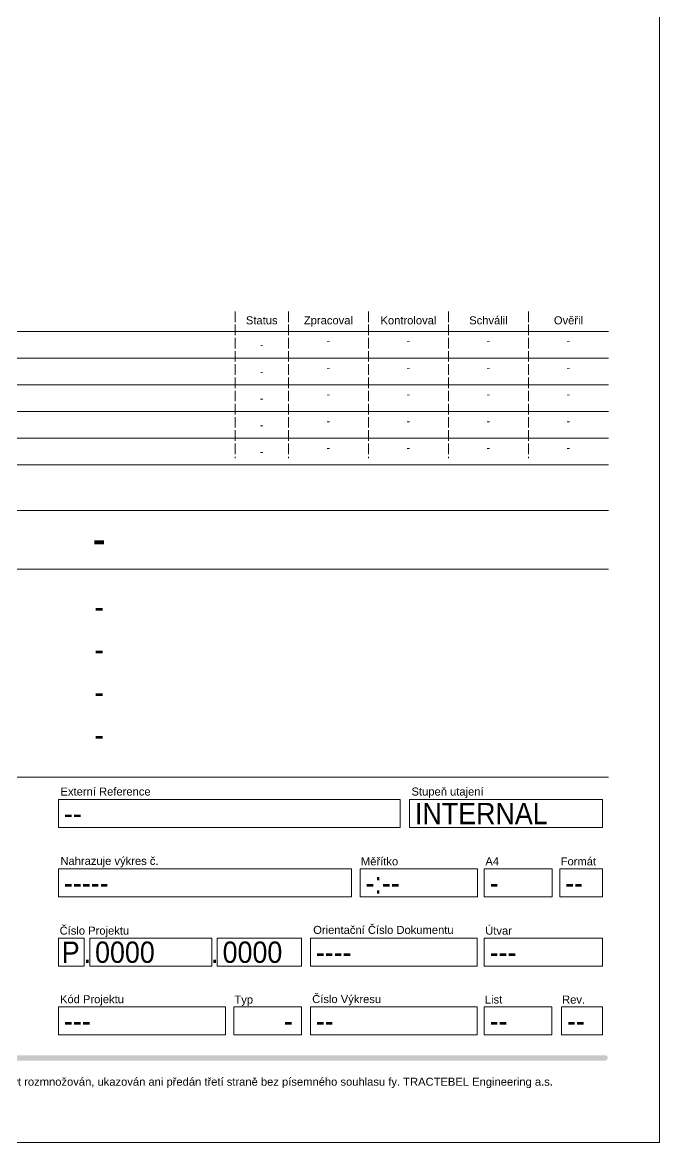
# Paper-space layout 'A0' of a CAD drawing. Header units: millimetres. Extents: x -1102 to 86, y 80 to 920.
# Drawn here: x -33.8 to 85.7, y 79.6 to 289.6 of the extents above; entities that cross this region are included whole.
import ezdxf
from ezdxf.enums import TextEntityAlignment as Align

# ---------------------------------------------------------------- set-up
doc = ezdxf.new("R2010")
doc.units = ezdxf.units.MM
doc.header["$LTSCALE"] = 0.5
doc.linetypes.add('ACAD_ISO02W100', pattern=[15, 12, -3])
doc.layers.add('Border', color=7, linetype='Continuous', lineweight=0)
doc.layers.add('Border_TextCZ', color=7, linetype='Continuous', lineweight=0)
for name, color, linetype in [('Border_TextCZAtr', 7, 'Continuous'), ('BorderBW', 7, 'Continuous'), ('BorderColor', 7, 'Continuous')]:
    doc.layers.add(name, color=color, linetype=linetype)
doc.styles.add('Arial Unicode', font='ARIALUNI.TTF', dxfattribs={"width": 1.428571, "height": 0.007})
doc.styles.add('Arial_1.5', font='arial.ttf', dxfattribs={"height": 1.5})
doc.styles.add('Arial_4.0', font='arial.ttf', dxfattribs={"width": 0.9, "height": 4})
doc.styles.add('Arial_6.5', font='arial.ttf', dxfattribs={"width": 0.8, "height": 6.5})

# ---------------------------------------------------------------- blocks, each defined once
blk = doc.blocks.new('FluxBW')
at = {"layer": 'BorderBW', "linetype": 'Continuous', "lineweight": 0}
h = blk.add_hatch(color=7, dxfattribs=at)
h.dxf.hatch_style = 1
h.paths.add_polyline_path([(-0.54, 0.48), (-190.25, 0.48, 1), (-190.16, -0.52), (-0.45, -0.52, 1)])
blk = doc.blocks.new('Flux')
at = {"layer": 'BorderColor', "linetype": 'Continuous', "lineweight": 0, "true_color": 0x00aaff}
h = blk.add_hatch(color=140, dxfattribs=at)
h.dxf.hatch_style = 1
h.paths.add_polyline_path([(-190.25, 0.49, 0.914214), (-190.25, -0.51), (-178.03, -0.51, -0.914214), (-178.03, 0.49)])
at = {"layer": 'BorderColor', "linetype": 'Continuous', "lineweight": 0, "true_color": 0x0078be}
h = blk.add_hatch(color=152, dxfattribs=at)
h.dxf.hatch_style = 1
h.paths.add_polyline_path([(-167.63, -0.51, 0.914214), (-167.63, 0.49), (-178.03, 0.49, 0.914214), (-178.03, -0.51)])
at = {"layer": 'BorderColor', "linetype": 'Continuous', "lineweight": 0, "true_color": 0x37b9c3}
h = blk.add_hatch(color=143, dxfattribs=at)
h.dxf.hatch_style = 1
h.paths.add_polyline_path([(-137.09, -0.51, -0.914214), (-137.09, 0.49), (-167.63, 0.49, -0.914214), (-167.63, -0.51)])
at = {"layer": 'BorderColor', "linetype": 'Continuous', "lineweight": 0, "true_color": 0x005a78}
h = blk.add_hatch(color=146, dxfattribs=at)
h.dxf.hatch_style = 1
h.paths.add_polyline_path([(-137.09, 0.49, 0.914214), (-137.09, -0.51), (-121.35, -0.51, 0.914214), (-121.35, 0.49)])
at = {"layer": 'BorderColor', "linetype": 'Continuous', "lineweight": 0, "true_color": 0x00aaff}
h = blk.add_hatch(color=140, dxfattribs=at)
h.dxf.hatch_style = 1
h.paths.add_polyline_path([(-100.47, -0.51, -0.914214), (-100.47, 0.49), (-121.35, 0.49, -0.914214), (-121.35, -0.51)])
at = {"layer": 'BorderColor', "linetype": 'Continuous', "lineweight": 0, "true_color": 0x0078be}
h = blk.add_hatch(color=152, dxfattribs=at)
h.dxf.hatch_style = 1
h.paths.add_polyline_path([(-100.47, 0.49, 0.914214), (-100.47, -0.51), (-85.42, -0.51, 0.914214), (-85.42, 0.49)])
at = {"layer": 'BorderColor', "linetype": 'Continuous', "lineweight": 0, "true_color": 0x91c896}
h = blk.add_hatch(color=113, dxfattribs=at)
h.dxf.hatch_style = 1
h.paths.add_polyline_path([(-85.42, 0.49, -0.914214), (-85.42, -0.51), (-71.75, -0.51, -0.914214), (-71.75, 0.49)])
at = {"layer": 'BorderColor', "linetype": 'Continuous', "lineweight": 0, "true_color": 0x005a78}
h = blk.add_hatch(color=146, dxfattribs=at)
h.dxf.hatch_style = 1
h.paths.add_polyline_path([(-71.75, 0.49, 0.914214), (-71.75, -0.51), (-53.68, -0.51, 0.914214), (-53.68, 0.49)])
at = {"layer": 'BorderColor', "linetype": 'Continuous', "lineweight": 0, "true_color": 0x37b9c3}
h = blk.add_hatch(color=143, dxfattribs=at)
h.dxf.hatch_style = 1
h.paths.add_polyline_path([(-53.68, 0.49, -0.914214), (-53.68, -0.51), (-42.64, -0.51, -0.914214), (-42.64, 0.49)])
at = {"layer": 'BorderColor', "linetype": 'Continuous', "lineweight": 0, "true_color": 0x0078be}
h = blk.add_hatch(color=152, dxfattribs=at)
h.dxf.hatch_style = 1
h.paths.add_polyline_path([(-42.64, 0.49, 0.914214), (-42.64, -0.51), (-29.31, -0.51, 0.914214), (-29.31, 0.49)])
at = {"layer": 'BorderColor', "linetype": 'Continuous', "lineweight": 0, "true_color": 0x00aaff}
h = blk.add_hatch(color=140, dxfattribs=at)
h.dxf.hatch_style = 1
h.paths.add_polyline_path([(-29.31, 0.49, -0.914214), (-29.31, -0.51), (-0.45, -0.51, 0.914214), (-0.45, 0.49)])
blk = doc.blocks.new('A0_v03_CZ')
at = {"layer": 'Border'}
blk.add_line((987.58, 152.06), (1177.58, 152.06), dxfattribs=at)
at = {"layer": 'Border', "color": 7, "linetype": 'Continuous', "lineweight": 0}
blk.add_lwpolyline([(0, 0), (1188, 0), (1188, 840), (0, 840)], close=True, dxfattribs=at)
at = {"layer": 'Border', "linetype": 'ACAD_ISO02W100', "ltscale": 0.33}
for points in [[(1108.42, 155.81), (1108.42, 128.31)], [(1118.42, 155.81), (1118.42, 128.31)], [(1133.42, 155.81), (1133.42, 128.31)], [(1148.42, 155.81), (1148.42, 128.31)], [(1163.42, 155.81), (1163.42, 128.31)]]:
    blk.add_lwpolyline(points, dxfattribs=at)
at = {"layer": 'Border'}
for points in [[(987.58, 152.06), (1178.42, 152.06)], [(987.58, 147.06), (1178.42, 147.06)], [(987.58, 142.06), (1178.42, 142.06)], [(987.58, 137.06), (1178.42, 137.06)], [(987.58, 132.06), (1178.42, 132.06)], [(987.58, 127.06), (1178.42, 127.06)], [(987.58, 118.5), (1178.42, 118.5)], [(987.58, 107.5), (1178.42, 107.5)], [(987.58, 68.5), (1178.42, 68.5)]]:
    blk.add_lwpolyline(points, dxfattribs=at)
for points in [[(1075.34, 59.05), (1139.34, 59.05), (1139.34, 64.34), (1075.34, 64.34)], [(1141.14, 59.05), (1177.29, 59.05), (1177.29, 64.34), (1141.14, 64.34)], [(1075.34, 46.05), (1130.27, 46.05), (1130.27, 51.34), (1075.34, 51.34)], [(1131.88, 46.05), (1153.89, 46.05), (1153.89, 51.34), (1131.88, 51.34)], [(1155.14, 46.05), (1167.87, 46.05), (1167.87, 51.34), (1155.14, 51.34)], [(1169.3, 46.05), (1177.29, 46.05), (1177.29, 51.34), (1169.3, 51.34)], [(1075.34, 33.05), (1080.14, 33.05), (1080.14, 38.34), (1075.34, 38.34)], [(1081.18, 33.05), (1104.04, 33.05), (1104.04, 38.34), (1081.18, 38.34)], [(1105.08, 33.05), (1120.89, 33.05), (1120.89, 38.34), (1105.08, 38.34)], [(1122.56, 33.05), (1153.8, 33.05), (1153.8, 38.34), (1122.56, 38.34)], [(1155.14, 33.05), (1177.29, 33.05), (1177.29, 38.34), (1155.14, 38.34)], [(1075.34, 20.17), (1106.63, 20.17), (1106.63, 25.46), (1075.34, 25.46)], [(1108.2, 20.17), (1120.89, 20.17), (1120.89, 25.46), (1108.2, 25.46)], [(1122.56, 20.17), (1153.8, 20.17), (1153.8, 25.46), (1122.56, 25.46)], [(1155.14, 20.17), (1167.83, 20.17), (1167.83, 25.46), (1155.14, 25.46)], [(1169.64, 20.17), (1177.29, 20.17), (1177.29, 25.46), (1169.64, 25.46)]]:
    blk.add_lwpolyline(points, close=True, dxfattribs=at)
at = {"layer": 'BorderBW', "color": 7, "linetype": 'Continuous', "lineweight": 0}
blk.add_blockref('FluxBW', (1178.28, 15.89), dxfattribs=at)
at = {"layer": 'BorderColor', "color": 7, "linetype": 'Continuous', "lineweight": 0}
blk.add_blockref('Flux', (1178.28, 15.89), dxfattribs=at)
at = {"layer": 'Border', "style": 'Arial_4.0', "width": 0.9}
for p in [(1080.02, 35.69), (1103.88, 35.69)]:
    blk.add_text('.', height=4, dxfattribs=at).set_placement(p, align=Align.MIDDLE_LEFT)
at = {"layer": 'Border_TextCZ', "color": 7, "linetype": 'Continuous', "lineweight": 0, "style": 'Arial_1.5'}
blk.add_text('Status', height=1.5, dxfattribs=at).set_placement((1113.42, 154.15), align=Align.MIDDLE_CENTER)
at = {"layer": 'Border_TextCZ', "color": 7, "linetype": 'Continuous', "lineweight": 13, "style": 'Arial_1.5'}
for s, p in [('Zpracoval', (1125.92, 154.15)), ('Kontroloval', (1140.92, 154.15)), ('Schválil', (1155.92, 154.15)), ('Ověřil', (1170.92, 154.15))]:
    blk.add_text(s, height=1.5, dxfattribs=at).set_placement(p, align=Align.MIDDLE_CENTER)
at = {"layer": 'Border_TextCZ', "color": 7, "linetype": 'Continuous', "lineweight": 0}
for s, style, p in [('Externí Reference', 'Arial_1.5', (1075.7, 65.81)), ('Stupeň utajení', 'Arial Unicode', (1141.5, 65.81)), ('Nahrazuje výkres č.', 'Arial_1.5', (1075.68, 52.8)), ('Měřítko', 'Arial_1.5', (1132.01, 52.72)), ('A4', 'Arial_1.5', (1155.35, 52.74)), ('Formát', 'Arial_1.5', (1169.46, 52.72)), ('Číslo Projektu', 'Arial_1.5', (1075.53, 39.74)), ('Orientační Číslo Dokumentu', 'Arial_1.5', (1123.07, 39.87)), ('Útvar', 'Arial_1.5', (1155.32, 39.73)), ('Kód Projektu', 'Arial_1.5', (1075.6, 26.88)), ('Typ', 'Arial_1.5', (1108.3, 26.81)), ('Číslo Výkresu', 'Arial_1.5', (1122.88, 26.9)), ('List', 'Arial_1.5', (1155.25, 26.82)), ('Rev.', 'Arial_1.5', (1169.73, 26.81)), ('UPOZORNĚNÍ! Tento výkres je majetkem fy. TRACTEBEL Engineering a.s. Nesmí být rozmnožován, ukazován ani předán třetí straně bez písemného souhlasu fy. TRACTEBEL Engineering a.s.', 'Arial Unicode', (987.85, 11.41))]:
    blk.add_text(s, height=1.5, dxfattribs=dict(at, style=style)).set_placement(p, align=Align.MIDDLE_LEFT)
at = {"layer": 'Border_TextCZAtr', "style": 'Arial_1.5'}
for tag, p in [('rev-5', (991.5, 149.56)), ('date-5', (1002.92, 149.56)), ('status-5', (1113.42, 149.56)), ('rev-4', (991.5, 144.56)), ('date-4', (1002.92, 144.56)), ('status-4', (1113.42, 144.56)), ('rev-3', (991.5, 139.56)), ('date-3', (1002.92, 139.56)), ('status-3', (1113.42, 139.56)), ('rev-2', (991.5, 134.56)), ('date-2', (1002.92, 134.56)), ('status-2', (1113.42, 134.56)), ('rev-1', (991.5, 129.56)), ('date-1', (1002.92, 129.56)), ('status-1', (1113.42, 129.56))]:
    blk.add_attdef(tag, text='', height=1.5, dxfattribs=at).set_placement(p, align=Align.MIDDLE)
for tag, p in [('description-5', (1011.42, 149.56)), ('description-4', (1011.42, 144.56)), ('description-3', (1011.42, 139.56)), ('description-2', (1011.42, 134.56)), ('description-1', (1011.42, 129.56))]:
    blk.add_attdef(tag, text='', height=1.5, dxfattribs=at).set_placement(p, align=Align.MIDDLE_LEFT)
for tag, p in [('name1-5', (1125.92, 149.56)), ('name2-5', (1140.92, 149.56)), ('name3-5', (1155.92, 149.56)), ('name4-5', (1170.92, 149.56)), ('name1-4', (1125.92, 144.56)), ('name2-4', (1140.92, 144.56)), ('name3-4', (1155.92, 144.56)), ('name4-4', (1170.92, 144.56)), ('name1-3', (1125.92, 139.56)), ('name2-3', (1140.92, 139.56)), ('name3-3', (1155.92, 139.56)), ('name4-3', (1170.92, 139.56)), ('name1-2', (1125.92, 134.56)), ('name2-2', (1140.92, 134.56)), ('name3-2', (1155.92, 134.56)), ('name4-2', (1170.92, 134.56)), ('name1-1', (1125.92, 129.56)), ('name2-1', (1140.92, 129.56)), ('name3-1', (1155.92, 129.56)), ('name4-1', (1170.92, 129.56))]:
    blk.add_attdef(tag, text='', height=1.5, dxfattribs=at).set_placement(p, align=Align.CENTER)
at = {"layer": 'Border_TextCZAtr', "style": 'Arial_6.5', "width": 0.8}
blk.add_attdef('SUBJECT1', text='', height=6.5, dxfattribs=at).set_placement((1082.94, 113.25), align=Align.MIDDLE_CENTER)
at = {"layer": 'Border_TextCZAtr', "style": 'Arial_4.0'}
for tag, p in [('SUBJECT2', (1082.94, 100.42)), ('SUBJECT3', (1082.94, 92.42)), ('SUBJECT4', (1082.94, 84.42)), ('SUBJECT5', (1082.94, 76.42))]:
    blk.add_attdef(tag, text='', height=4, dxfattribs=at).set_placement(p, align=Align.MIDDLE_CENTER)
at = {"layer": 'Border_TextCZAtr', "style": 'Arial_4.0', "width": 0.9}
for tag, p in [('EXTREF', (1076.34, 61.7)), ('CONFIDENT', (1142.14, 61.7)), ('REPLACES', (1076.34, 48.7)), ('scale', (1132.88, 48.7)), ('sheet', (1156.14, 48.7)), ('size', (1170.3, 48.7)), ('TYPPROJ', (1075.94, 35.69)), ('PROJ_NUM', (1082.18, 35.69)), ('TASK', (1106.08, 35.69)), ('OCD', (1123.56, 35.69)), ('ISSUER', (1156.14, 35.69)), ('INDICATOR', (1076.34, 22.81)), ('X', (1117.57, 22.81)), ('NUMBER', (1123.56, 22.81)), ('FOLIO', (1156.14, 22.81)), ('REV', (1170.64, 22.81))]:
    blk.add_attdef(tag, text='', height=4, dxfattribs=at).set_placement(p, align=Align.MIDDLE_LEFT)
at = {"layer": 'Border_TextCZAtr', "color": 7, "linetype": 'Continuous', "lineweight": 0, "style": 'Arial_4.0', "width": 0.9, "flags": 10}
blk.add_attdef('TP-', text='', height=4, dxfattribs=at).set_placement((1109.2, 22.81), align=Align.MIDDLE_LEFT)

psp = doc.layouts.new('A0')

# ---------------------------------------------------------------- block references
at = {"layer": 'Border'}
ref = psp.add_blockref('A0_v03_CZ', (-1102.32, 79.58), dxfattribs=at)
ref.add_attrib('SUBJECT1', '-', dxfattribs={"layer": 'Border_TextCZAtr', "height": 6.5, "style": 'Arial_6.5', "width": 0.8}).set_placement((-19.37, 192.83), align=Align.MIDDLE_CENTER)
ref.add_attrib('SUBJECT2', '-', dxfattribs={"layer": 'Border_TextCZAtr', "height": 4, "style": 'Arial_4.0'}).set_placement((-19.37, 180), align=Align.MIDDLE_CENTER)
ref.add_attrib('SUBJECT3', '-', dxfattribs={"layer": 'Border_TextCZAtr', "height": 4, "style": 'Arial_4.0'}).set_placement((-19.37, 172), align=Align.MIDDLE_CENTER)
ref.add_attrib('SUBJECT4', '-', dxfattribs={"layer": 'Border_TextCZAtr', "height": 4, "style": 'Arial_4.0'}).set_placement((-19.37, 164), align=Align.MIDDLE_CENTER)
ref.add_attrib('SUBJECT5', '-', dxfattribs={"layer": 'Border_TextCZAtr', "height": 4, "style": 'Arial_4.0'}).set_placement((-19.37, 156), align=Align.MIDDLE_CENTER)
ref.add_attrib('EXTREF', '--', dxfattribs={"layer": 'Border_TextCZAtr', "height": 4, "style": 'Arial_4.0', "width": 0.9}).set_placement((-25.98, 141.27), align=Align.MIDDLE_LEFT)
ref.add_attrib('CONFIDENT', 'INTERNAL', dxfattribs={"layer": 'Border_TextCZAtr', "height": 4, "style": 'Arial_4.0', "width": 0.9}).set_placement((39.83, 141.27), align=Align.MIDDLE_LEFT)
ref.add_attrib('status-1', '-', dxfattribs={"layer": 'Border_TextCZAtr', "height": 1.5, "style": 'Arial_1.5'}).set_placement((11.1, 209.14), align=Align.MIDDLE)
ref.add_attrib('status-2', '-', dxfattribs={"layer": 'Border_TextCZAtr', "height": 1.5, "style": 'Arial_1.5'}).set_placement((11.1, 214.14), align=Align.MIDDLE)
ref.add_attrib('status-3', '-', dxfattribs={"layer": 'Border_TextCZAtr', "height": 1.5, "style": 'Arial_1.5'}).set_placement((11.1, 219.14), align=Align.MIDDLE)
ref.add_attrib('status-4', '-', dxfattribs={"layer": 'Border_TextCZAtr', "height": 1.5, "style": 'Arial_1.5'}).set_placement((11.1, 224.14), align=Align.MIDDLE)
ref.add_attrib('status-5', '-', dxfattribs={"layer": 'Border_TextCZAtr', "height": 1.5, "style": 'Arial_1.5'}).set_placement((11.1, 229.14), align=Align.MIDDLE)
ref.add_attrib('name1-1', '-', dxfattribs={"layer": 'Border_TextCZAtr', "height": 1.5, "style": 'Arial_1.5'}).set_placement((23.6, 209.14), align=Align.CENTER)
ref.add_attrib('name1-2', '-', dxfattribs={"layer": 'Border_TextCZAtr', "height": 1.5, "style": 'Arial_1.5'}).set_placement((23.6, 214.14), align=Align.CENTER)
ref.add_attrib('name1-3', '-', dxfattribs={"layer": 'Border_TextCZAtr', "height": 1.5, "style": 'Arial_1.5'}).set_placement((23.6, 219.14), align=Align.CENTER)
ref.add_attrib('name1-4', '-', dxfattribs={"layer": 'Border_TextCZAtr', "height": 1.5, "style": 'Arial_1.5'}).set_placement((23.6, 224.14), align=Align.CENTER)
ref.add_attrib('name1-5', '-', dxfattribs={"layer": 'Border_TextCZAtr', "height": 1.5, "style": 'Arial_1.5'}).set_placement((23.6, 229.14), align=Align.CENTER)
ref.add_attrib('name2-1', '-', dxfattribs={"layer": 'Border_TextCZAtr', "height": 1.5, "style": 'Arial_1.5'}).set_placement((38.6, 209.14), align=Align.CENTER)
ref.add_attrib('name2-2', '-', dxfattribs={"layer": 'Border_TextCZAtr', "height": 1.5, "style": 'Arial_1.5'}).set_placement((38.6, 214.14), align=Align.CENTER)
ref.add_attrib('name2-3', '-', dxfattribs={"layer": 'Border_TextCZAtr', "height": 1.5, "style": 'Arial_1.5'}).set_placement((38.6, 219.14), align=Align.CENTER)
ref.add_attrib('name2-4', '-', dxfattribs={"layer": 'Border_TextCZAtr', "height": 1.5, "style": 'Arial_1.5'}).set_placement((38.6, 224.14), align=Align.CENTER)
ref.add_attrib('name2-5', '-', dxfattribs={"layer": 'Border_TextCZAtr', "height": 1.5, "style": 'Arial_1.5'}).set_placement((38.6, 229.14), align=Align.CENTER)
ref.add_attrib('name3-1', '-', dxfattribs={"layer": 'Border_TextCZAtr', "height": 1.5, "style": 'Arial_1.5'}).set_placement((53.6, 209.14), align=Align.CENTER)
ref.add_attrib('name3-2', '-', dxfattribs={"layer": 'Border_TextCZAtr', "height": 1.5, "style": 'Arial_1.5'}).set_placement((53.6, 214.14), align=Align.CENTER)
ref.add_attrib('name3-3', '-', dxfattribs={"layer": 'Border_TextCZAtr', "height": 1.5, "style": 'Arial_1.5'}).set_placement((53.6, 219.14), align=Align.CENTER)
ref.add_attrib('name3-4', '-', dxfattribs={"layer": 'Border_TextCZAtr', "height": 1.5, "style": 'Arial_1.5'}).set_placement((53.6, 224.14), align=Align.CENTER)
ref.add_attrib('name3-5', '-', dxfattribs={"layer": 'Border_TextCZAtr', "height": 1.5, "style": 'Arial_1.5'}).set_placement((53.6, 229.14), align=Align.CENTER)
ref.add_attrib('name4-1', '-', dxfattribs={"layer": 'Border_TextCZAtr', "height": 1.5, "style": 'Arial_1.5'}).set_placement((68.6, 209.14), align=Align.CENTER)
ref.add_attrib('name4-2', '-', dxfattribs={"layer": 'Border_TextCZAtr', "height": 1.5, "style": 'Arial_1.5'}).set_placement((68.6, 214.14), align=Align.CENTER)
ref.add_attrib('name4-3', '-', dxfattribs={"layer": 'Border_TextCZAtr', "height": 1.5, "style": 'Arial_1.5'}).set_placement((68.6, 219.14), align=Align.CENTER)
ref.add_attrib('name4-4', '-', dxfattribs={"layer": 'Border_TextCZAtr', "height": 1.5, "style": 'Arial_1.5'}).set_placement((68.6, 224.14), align=Align.CENTER)
ref.add_attrib('name4-5', '-', dxfattribs={"layer": 'Border_TextCZAtr', "height": 1.5, "style": 'Arial_1.5'}).set_placement((68.6, 229.14), align=Align.CENTER)
ref.add_attrib('REPLACES', '-----', dxfattribs={"layer": 'Border_TextCZAtr', "height": 4, "style": 'Arial_4.0', "width": 0.9}).set_placement((-25.98, 128.27), align=Align.MIDDLE_LEFT)
ref.add_attrib('scale', '-:--', dxfattribs={"layer": 'Border_TextCZAtr', "height": 4, "style": 'Arial_4.0', "width": 0.9}).set_placement((30.56, 128.27), align=Align.MIDDLE_LEFT)
ref.add_attrib('sheet', '-', dxfattribs={"layer": 'Border_TextCZAtr', "height": 4, "style": 'Arial_4.0', "width": 0.9}).set_placement((53.83, 128.27), align=Align.MIDDLE_LEFT)
ref.add_attrib('size', '--', dxfattribs={"layer": 'Border_TextCZAtr', "height": 4, "style": 'Arial_4.0', "width": 0.9}).set_placement((67.98, 128.27), align=Align.MIDDLE_LEFT)
ref.add_attrib('TYPPROJ', 'P', dxfattribs={"layer": 'Border_TextCZAtr', "height": 4, "style": 'Arial_4.0', "width": 0.9}).set_placement((-26.38, 115.27), align=Align.MIDDLE_LEFT)
ref.add_attrib('TASK', '0000', dxfattribs={"layer": 'Border_TextCZAtr', "height": 4, "style": 'Arial_4.0', "width": 0.9}).set_placement((3.77, 115.27), align=Align.MIDDLE_LEFT)
ref.add_attrib('X', '-', dxfattribs={"layer": 'Border_TextCZAtr', "height": 4, "style": 'Arial_4.0', "width": 0.9}).set_placement((15.25, 102.39), align=Align.MIDDLE_LEFT)
ref.add_attrib('NUMBER', '--', dxfattribs={"layer": 'Border_TextCZAtr', "height": 4, "style": 'Arial_4.0', "width": 0.9}).set_placement((21.24, 102.39), align=Align.MIDDLE_LEFT)
ref.add_attrib('FOLIO', '--', dxfattribs={"layer": 'Border_TextCZAtr', "height": 4, "style": 'Arial_4.0', "width": 0.9}).set_placement((53.83, 102.39), align=Align.MIDDLE_LEFT)
ref.add_attrib('REV', '--', dxfattribs={"layer": 'Border_TextCZAtr', "height": 4, "style": 'Arial_4.0', "width": 0.9}).set_placement((68.33, 102.39), align=Align.MIDDLE_LEFT)
ref.add_attrib('ISSUER', '---', dxfattribs={"layer": 'Border_TextCZAtr', "height": 4, "style": 'Arial_4.0', "width": 0.9}).set_placement((53.83, 115.27), align=Align.MIDDLE_LEFT)
ref.add_attrib('OCD', '----', dxfattribs={"layer": 'Border_TextCZAtr', "height": 4, "style": 'Arial_4.0', "width": 0.9}).set_placement((21.24, 115.27), align=Align.MIDDLE_LEFT)
ref.add_attrib('PROJ_NUM', '0000', dxfattribs={"layer": 'Border_TextCZAtr', "height": 4, "style": 'Arial_4.0', "width": 0.9}).set_placement((-20.14, 115.27), align=Align.MIDDLE_LEFT)
ref.add_attrib('INDICATOR', '---', dxfattribs={"layer": 'Border_TextCZAtr', "height": 4, "style": 'Arial_4.0', "width": 0.9}).set_placement((-25.98, 102.39), align=Align.MIDDLE_LEFT)

doc.saveas('drawing.dxf')
